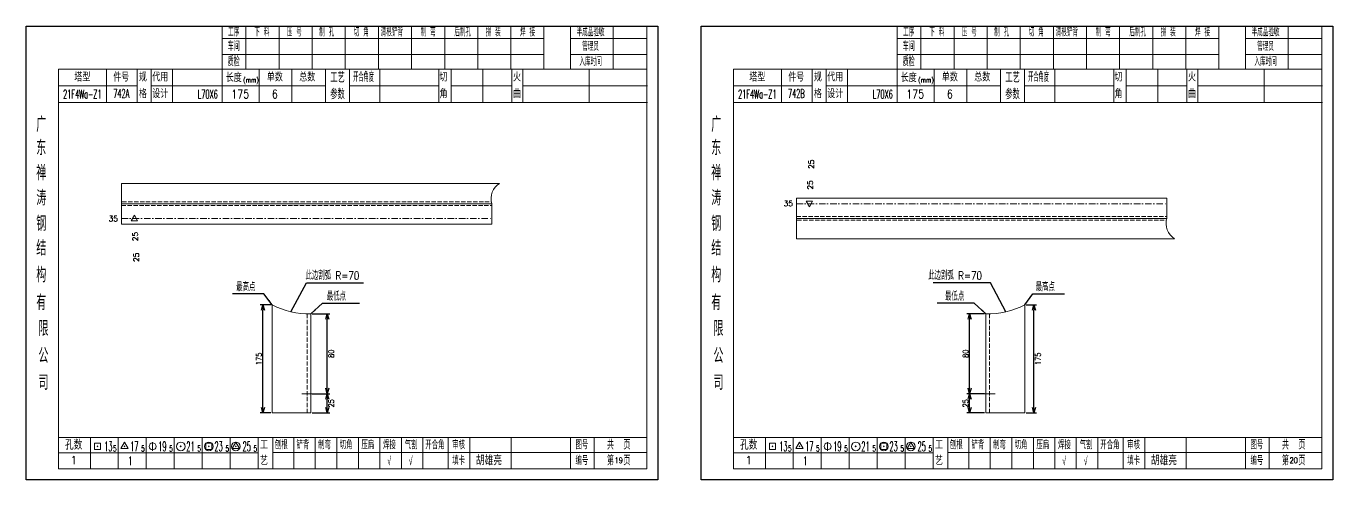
# Model space of a CAD drawing. Extents: x 1310 to 15542, y -76 to 8381.
# Drawn here: x 7135 to 7739, y 1944 to 2154 of the extents above; entities that cross this region are included whole.
import ezdxf
from ezdxf.enums import TextEntityAlignment as Align

# ---------------------------------------------------------------- set-up
doc = ezdxf.new("R2010")
doc.units = 0
doc.header["$MEASUREMENT"] = 0
doc.linetypes.add('一点画线', pattern=[5.2, 3, -1, 0.2, -1])
doc.linetypes.add('虚线', pattern=[2.75, 2, -0.75])
doc.layers.get('0').update_dxf_attribs({"linetype": 'CONTINUOUS', "lineweight": 25})
doc.layers.get('Defpoints').update_dxf_attribs({"linetype": 'CONTINUOUS'})
doc.layers.add('1', color=7, linetype='CONTINUOUS', lineweight=25)
doc.layers.add('4', color=7, linetype='CONTINUOUS', lineweight=25)
doc.styles.add('DimFont', font='simplex.shx', dxfattribs={"width": 0.8, "bigfont": 'gbhzfs.shx'})
doc.styles.get("Standard").update_dxf_attribs({"font": 'simplex.shx', "width": 0.7, "height": 3, "bigfont": 'gbhzfs.shx'})
doc.dimstyles.new('DHDxfDimStyleOpen30', dxfattribs={"dimtxt": 2.5, "dimasz": 2.5, "dimexe": 1.25, "dimexo": 0.625, "dimtad": 2, "dimtxsty": 'DimFont', "dimblk": 'OPEN30', "dimblk1": 'OPEN30', "dimblk2": 'OPEN30', "dimcen": 2.5, "dimadec": 0, "dimazin": 0, "dimtfac": 1, "dimtmove": 0, "dimatfit": 3, "dimfxl": 0, "dimarcsym": 0})

# ---------------------------------------------------------------- blocks, each defined once
blk = doc.blocks.new('_OPEN30')
at = {"color": 0, "linetype": 'ByBlock', "lineweight": -2}
for p, q in [((-1, 0.27), (0, 0)), ((0, 0), (-1, -0.27)), ((0, 0), (-1, 0))]:
    blk.add_line(p, q, dxfattribs=at)
blk = doc.blocks.new('*D362')
at = {"color": 0, "linetype": 'Continuous', "lineweight": -2}
for p, q in [((7247.91, 2024.85), (7243.03, 2024.85)), ((7244.28, 1977.32), (7244.28, 2022.35)), ((7247.91, 1974.82), (7243.03, 1974.82))]:
    blk.add_line(p, q, dxfattribs=at)
at = {"layer": 'Defpoints', "color": 0, "linetype": 'Continuous'}
for p in [(7244.28, 2024.85), (7248.53, 2024.85), (7248.53, 1974.82)]:
    blk.add_point(p, dxfattribs=at)
at = {"color": 0, "linetype": 'Continuous', "lineweight": -2, "xscale": 2.5, "yscale": 2.5, "zscale": 2.5}
for p, rotation in [((7244.28, 2024.85), 90), ((7244.28, 1974.82), 270)]:
    blk.add_blockref('_OPEN30', p, dxfattribs=dict(at, rotation=rotation))
at = {"color": 0, "linetype": 'Continuous', "insert": (7242.41, 1999.83), "char_height": 2.5, "attachment_point": 5, "rotation": 90, "style": 'DimFont'}
blk.add_mtext('175', dxfattribs=at)
blk = doc.blocks.new('*D363')
at = {"color": 0, "linetype": 'Continuous', "lineweight": -2}
for p, q in [((7267.09, 1983.71), (7275.24, 1983.71)), ((7273.99, 1977.32), (7273.99, 1981.21)), ((7267.09, 1974.82), (7275.24, 1974.82))]:
    blk.add_line(p, q, dxfattribs=at)
at = {"layer": 'Defpoints', "color": 0, "linetype": 'Continuous'}
for p in [(7266.47, 1983.71), (7273.99, 1983.71), (7266.47, 1974.82)]:
    blk.add_point(p, dxfattribs=at)
at = {"color": 0, "linetype": 'Continuous', "lineweight": -2, "xscale": 2.5, "yscale": 2.5, "zscale": 2.5}
for p, rotation in [((7273.99, 1983.71), 90), ((7273.99, 1974.82), 270)]:
    blk.add_blockref('_OPEN30', p, dxfattribs=dict(at, rotation=rotation))
at = {"color": 0, "linetype": 'Continuous', "insert": (7275.87, 1979.27), "char_height": 2.5, "attachment_point": 5, "rotation": 90, "style": 'DimFont'}
blk.add_mtext('25', dxfattribs=at)
blk = doc.blocks.new('*D364')
at = {"color": 0, "linetype": 'Continuous', "lineweight": -2}
for p, q in [((7267.09, 2020.7), (7275.24, 2020.7)), ((7273.99, 1986.21), (7273.99, 2018.2)), ((7267.09, 1983.71), (7275.24, 1983.71))]:
    blk.add_line(p, q, dxfattribs=at)
at = {"layer": 'Defpoints', "color": 0, "linetype": 'Continuous'}
for p in [(7266.47, 2020.7), (7273.99, 2020.7), (7266.47, 1983.71)]:
    blk.add_point(p, dxfattribs=at)
at = {"color": 0, "linetype": 'Continuous', "lineweight": -2, "xscale": 2.5, "yscale": 2.5, "zscale": 2.5}
for p, rotation in [((7273.99, 2020.7), 90), ((7273.99, 1983.71), 270)]:
    blk.add_blockref('_OPEN30', p, dxfattribs=dict(at, rotation=rotation))
at = {"color": 0, "linetype": 'Continuous', "insert": (7275.87, 2002.21), "char_height": 2.5, "attachment_point": 5, "rotation": 90, "style": 'DimFont'}
blk.add_mtext('80', dxfattribs=at)
blk = doc.blocks.new('*D377')
at = {"color": 0, "linetype": 'Continuous', "lineweight": -2}
for p, q in [((7597.16, 2024.85), (7602.03, 2024.85)), ((7600.78, 1977.32), (7600.78, 2022.35)), ((7597.16, 1974.82), (7602.03, 1974.82))]:
    blk.add_line(p, q, dxfattribs=at)
at = {"layer": 'Defpoints', "color": 0, "linetype": 'Continuous'}
for p in [(7596.53, 2024.85), (7600.78, 2024.85), (7596.53, 1974.82)]:
    blk.add_point(p, dxfattribs=at)
at = {"color": 0, "linetype": 'Continuous', "lineweight": -2, "xscale": 2.5, "yscale": 2.5, "zscale": 2.5}
for p, rotation in [((7600.78, 2024.85), 90), ((7600.78, 1974.82), 270)]:
    blk.add_blockref('_OPEN30', p, dxfattribs=dict(at, rotation=rotation))
at = {"color": 0, "linetype": 'Continuous', "insert": (7602.66, 1999.83), "char_height": 2.5, "attachment_point": 5, "rotation": 90, "style": 'DimFont'}
blk.add_mtext('175', dxfattribs=at)
blk = doc.blocks.new('*D378')
at = {"color": 0, "linetype": 'Continuous', "lineweight": -2}
for p, q in [((7577.97, 1983.71), (7569.82, 1983.71)), ((7571.07, 1977.32), (7571.07, 1981.21)), ((7577.97, 1974.82), (7569.82, 1974.82))]:
    blk.add_line(p, q, dxfattribs=at)
at = {"layer": 'Defpoints', "color": 0, "linetype": 'Continuous'}
for p in [(7571.07, 1983.71), (7578.6, 1983.71), (7578.6, 1974.82)]:
    blk.add_point(p, dxfattribs=at)
at = {"color": 0, "linetype": 'Continuous', "lineweight": -2, "xscale": 2.5, "yscale": 2.5, "zscale": 2.5}
for p, rotation in [((7571.07, 1983.71), 90), ((7571.07, 1974.82), 270)]:
    blk.add_blockref('_OPEN30', p, dxfattribs=dict(at, rotation=rotation))
at = {"color": 0, "linetype": 'Continuous', "insert": (7569.2, 1979.27), "char_height": 2.5, "attachment_point": 5, "rotation": 90, "style": 'DimFont'}
blk.add_mtext('25', dxfattribs=at)
blk = doc.blocks.new('*D379')
at = {"color": 0, "linetype": 'Continuous', "lineweight": -2}
for p, q in [((7577.97, 2020.7), (7569.82, 2020.7)), ((7571.07, 1986.21), (7571.07, 2018.2)), ((7577.97, 1983.71), (7569.82, 1983.71))]:
    blk.add_line(p, q, dxfattribs=at)
at = {"layer": 'Defpoints', "color": 0, "linetype": 'Continuous'}
for p in [(7571.07, 2020.7), (7578.6, 2020.7), (7578.6, 1983.71)]:
    blk.add_point(p, dxfattribs=at)
at = {"color": 0, "linetype": 'Continuous', "lineweight": -2, "xscale": 2.5, "yscale": 2.5, "zscale": 2.5}
for p, rotation in [((7571.07, 2020.7), 90), ((7571.07, 1983.71), 270)]:
    blk.add_blockref('_OPEN30', p, dxfattribs=dict(at, rotation=rotation))
at = {"color": 0, "linetype": 'Continuous', "insert": (7569.2, 2002.21), "char_height": 2.5, "attachment_point": 5, "rotation": 90, "style": 'DimFont'}
blk.add_mtext('80', dxfattribs=at)
blk = doc.blocks.new('CTJGK')
at = {"color": 6, "linetype": 'Continuous'}
for p, q in [((0, 209.97), (292.13, 209.97)), ((0, 0), (0, 209.97)), ((292.13, 209.97), (292.13, 0)), ((292.13, 0), (0, 0))]:
    blk.add_line(p, q, dxfattribs=at)

msp = doc.modelspace()

# ---------------------------------------------------------------- linework, layer by layer
at = {"color": 7, "linetype": 'Continuous', "lineweight": 18}
for p, q in [((7353.68, 2081.031), (7178.875, 2081.031)), ((7178.875, 2081.031), (7178.875, 2062.231)), ((7662.191, 2074.231), (7491.005, 2074.231)), ((7491.005, 2074.231), (7662.191, 2074.231)), ((7491.005, 2055.431), (7491.005, 2074.231)), ((7495.449, 2072.751), (7496.949, 2070.153)), ((7495.449, 2072.751), (7498.449, 2072.751)), ((7496.949, 2070.153), (7498.449, 2072.751)), ((7662.191, 2074.231), (7662.191, 2064.831)), ((7350.061, 2071.631), (7178.875, 2071.631)), ((7350.061, 2062.231), (7350.061, 2071.631)), ((7350.061, 2062.231), (7178.875, 2062.231)), ((7178.875, 2062.231), (7350.061, 2062.231)), ((7183.319, 2063.712), (7184.819, 2066.31)), ((7183.319, 2063.712), (7186.319, 2063.712)), ((7184.819, 2066.31), (7186.319, 2063.712)), ((7662.191, 2064.831), (7491.005, 2064.831)), ((7665.81, 2055.431), (7491.005, 2055.431)), ((7248.532, 2024.847), (7248.532, 1974.818)), ((7596.531, 2024.847), (7596.531, 1974.818)), ((7266.467, 2020.698), (7266.467, 1974.818)), ((7578.597, 2020.698), (7578.597, 1974.818)), ((7270.285, 1983.715), (7262.246, 1983.715)), ((7574.778, 1983.715), (7582.817, 1983.715)), ((7248.532, 1974.818), (7266.467, 1974.818)), ((7596.531, 1974.818), (7578.597, 1974.818))]:
    msp.add_line(p, q, dxfattribs=at)
at = {"color": 1, "linetype": '虚线', "lineweight": 18}
for p, q in [((7178.875, 2070.831), (7350.061, 2070.831)), ((7179.185, 2072.431), (7349.872, 2072.431)), ((7491.005, 2065.631), (7662.191, 2065.631)), ((7491.315, 2064.031), (7662.002, 2064.031)), ((7264.789, 2020.685), (7264.789, 1974.818)), ((7580.275, 2020.685), (7580.275, 1974.818))]:
    msp.add_line(p, q, dxfattribs=at)
at = {"color": 3, "linetype": '一点画线', "lineweight": 13}
for p, q in [((7491.005, 2071.631), (7662.191, 2071.631)), ((7178.875, 2064.831), (7350.061, 2064.831))]:
    msp.add_line(p, q, dxfattribs=at)
at = {"color": 0, "linetype": 'Continuous'}
for p, q in [((7257.23, 2021.607), (7264.359, 2035.047)), ((7264.359, 2035.047), (7290.809, 2035.047)), ((7580.704, 2035.047), (7554.254, 2035.047)), ((7587.833, 2021.607), (7580.704, 2035.047))]:
    msp.add_line(p, q, dxfattribs=at)
at = {"color": 7, "linetype": 'Continuous', "lineweight": 18}
for centre, radius, start, end in [((7358.059, 2073.949), 8.327, 121.726056, 196.16077), ((7670.189, 2062.514), 8.327, 163.83923, 238.273944), ((7265.342, 2056.674), 35.993, 242.158901, 271.790411), ((7579.721, 2056.674), 35.993, 268.209589, 297.841099)]:
    msp.add_arc(centre, radius, start, end, dxfattribs=at)
at = {"layer": '4', "color": 1, "linetype": 'Continuous', "lineweight": 18}
for p, q in [((7134.762, 2153.801), (7134.762, 1943.831)), ((7426.892, 2153.801), (7134.762, 2153.801)), ((7225.392, 2153.801), (7225.392, 2133.961)), ((7236.422, 2153.801), (7236.422, 2133.941)), ((7251.732, 2153.801), (7251.732, 2133.941)), ((7267.052, 2153.801), (7267.052, 2133.941)), ((7282.362, 2153.801), (7282.362, 2133.941)), ((7297.672, 2153.801), (7297.672, 2133.941)), ((7312.982, 2153.801), (7312.982, 2133.941)), ((7328.302, 2153.801), (7328.302, 2133.941)), ((7343.612, 2153.801), (7343.612, 2133.941)), ((7358.922, 2153.801), (7358.922, 2133.941)), ((7374.232, 2153.801), (7374.232, 2133.961)), ((7374.232, 2153.801), (7374.232, 2133.941)), ((7386.512, 2153.801), (7386.512, 2133.941)), ((7406.262, 2153.801), (7406.262, 2133.941)), ((7421.842, 2153.801), (7421.842, 2133.941)), ((7426.892, 2124.001), (7426.892, 2153.801)), ((7446.892, 2153.801), (7446.892, 1943.831)), ((7739.022, 2153.801), (7446.892, 2153.801)), ((7537.522, 2153.801), (7537.522, 2133.961)), ((7548.552, 2153.801), (7548.552, 2133.941)), ((7563.862, 2153.801), (7563.862, 2133.941)), ((7579.182, 2153.801), (7579.182, 2133.941)), ((7594.492, 2153.801), (7594.492, 2133.941)), ((7609.802, 2153.801), (7609.802, 2133.941)), ((7625.112, 2153.801), (7625.112, 2133.941)), ((7640.432, 2153.801), (7640.432, 2133.941)), ((7655.742, 2153.801), (7655.742, 2133.941)), ((7671.052, 2153.801), (7671.052, 2133.941)), ((7686.362, 2153.801), (7686.362, 2133.961)), ((7686.362, 2153.801), (7686.362, 2133.941)), ((7698.642, 2153.801), (7698.642, 2133.941)), ((7718.392, 2153.801), (7718.392, 2133.941)), ((7733.972, 2153.801), (7733.972, 2133.941)), ((7739.022, 2124.001), (7739.022, 2153.801)), ((7374.232, 2148.071), (7225.392, 2148.071)), ((7421.842, 2148.071), (7386.512, 2148.071)), ((7686.362, 2148.071), (7537.522, 2148.071)), ((7733.972, 2148.071), (7698.642, 2148.071)), ((7374.232, 2140.591), (7225.392, 2140.591)), ((7421.842, 2140.591), (7386.512, 2140.591)), ((7686.362, 2140.591), (7537.522, 2140.591)), ((7733.972, 2140.591), (7698.642, 2140.591)), ((7149.772, 2133.941), (7149.772, 1948.881)), ((7421.842, 2133.941), (7149.772, 2133.941)), ((7171.892, 2133.951), (7171.892, 2118.531)), ((7186.042, 2118.531), (7186.042, 2133.941)), ((7192.542, 2118.531), (7192.542, 2133.941)), ((7202.412, 2133.941), (7202.412, 2118.531)), ((7225.392, 2133.961), (7225.392, 2118.531)), ((7242.512, 2133.941), (7242.512, 2118.531)), ((7257.562, 2133.941), (7257.562, 2118.531)), ((7273.262, 2133.941), (7273.262, 2118.531)), ((7284.322, 2133.941), (7284.322, 2118.531)), ((7298.272, 2133.941), (7298.272, 2118.531)), ((7325.572, 2133.941), (7325.572, 2118.531)), ((7331.332, 2133.941), (7331.332, 2118.531)), ((7345.952, 2133.941), (7345.952, 2118.531)), ((7359.412, 2133.941), (7359.412, 2118.531)), ((7364.402, 2133.941), (7364.402, 2118.531)), ((7395.142, 2133.941), (7395.142, 2118.531)), ((7421.842, 1948.881), (7421.842, 2133.941)), ((7461.902, 2133.941), (7461.902, 1948.881)), ((7733.972, 2133.941), (7461.902, 2133.941)), ((7484.022, 2133.951), (7484.022, 2118.531)), ((7498.172, 2118.531), (7498.172, 2133.941)), ((7504.672, 2118.531), (7504.672, 2133.941)), ((7514.542, 2133.941), (7514.542, 2118.531)), ((7537.522, 2133.961), (7537.522, 2118.531)), ((7554.642, 2133.941), (7554.642, 2118.531)), ((7569.692, 2133.941), (7569.692, 2118.531)), ((7585.392, 2133.941), (7585.392, 2118.531)), ((7596.452, 2133.941), (7596.452, 2118.531)), ((7610.402, 2133.941), (7610.402, 2118.531)), ((7637.702, 2133.941), (7637.702, 2118.531)), ((7643.462, 2133.941), (7643.462, 2118.531)), ((7658.082, 2133.941), (7658.082, 2118.531)), ((7671.542, 2133.941), (7671.542, 2118.531)), ((7676.532, 2133.941), (7676.532, 2118.531)), ((7707.272, 2133.941), (7707.272, 2118.531)), ((7733.972, 1948.881), (7733.972, 2133.941)), ((7186.042, 2126.181), (7149.772, 2126.181)), ((7273.262, 2126.231), (7192.542, 2126.231)), ((7284.322, 2126.231), (7325.572, 2126.231)), ((7331.332, 2126.231), (7359.412, 2126.231)), ((7364.402, 2126.231), (7422.022, 2126.231)), ((7426.892, 1943.831), (7426.892, 2124.001)), ((7498.172, 2126.181), (7461.902, 2126.181)), ((7585.392, 2126.231), (7504.672, 2126.231)), ((7596.452, 2126.231), (7637.702, 2126.231)), ((7643.462, 2126.231), (7671.542, 2126.231)), ((7676.532, 2126.231), (7734.152, 2126.231)), ((7739.022, 1943.831), (7739.022, 2124.001)), ((7422.022, 2118.531), (7149.772, 2118.531)), ((7734.152, 2118.531), (7461.902, 2118.531)), ((7149.772, 1963.411), (7421.842, 1963.411)), ((7164.462, 1963.411), (7164.462, 1948.881)), ((7177.392, 1948.881), (7177.392, 1963.411)), ((7190.322, 1963.411), (7190.322, 1948.881)), ((7203.242, 1948.881), (7203.242, 1963.411)), ((7216.172, 1963.411), (7216.172, 1948.881)), ((7229.102, 1948.881), (7229.102, 1963.411)), ((7242.022, 1948.881), (7242.022, 1963.411)), ((7248.892, 1948.881), (7248.892, 1963.411)), ((7258.552, 1948.881), (7258.552, 1963.411)), ((7268.492, 1948.881), (7268.492, 1963.411)), ((7278.432, 1948.881), (7278.432, 1963.411)), ((7288.382, 1948.881), (7288.382, 1963.411)), ((7298.322, 1948.881), (7298.322, 1963.411)), ((7308.262, 1948.881), (7308.262, 1963.411)), ((7318.212, 1948.881), (7318.212, 1963.411)), ((7329.852, 1948.881), (7329.852, 1963.411)), ((7340.002, 1948.881), (7340.002, 1963.411)), ((7359.062, 1948.881), (7359.062, 1963.411)), ((7386.442, 1948.881), (7386.442, 1963.411)), ((7397.402, 1948.881), (7397.402, 1963.411)), ((7461.902, 1963.411), (7733.972, 1963.411)), ((7476.592, 1963.411), (7476.592, 1948.881)), ((7489.522, 1948.881), (7489.522, 1963.411)), ((7502.452, 1963.411), (7502.452, 1948.881)), ((7515.372, 1948.881), (7515.372, 1963.411)), ((7528.302, 1963.411), (7528.302, 1948.881)), ((7541.232, 1948.881), (7541.232, 1963.411)), ((7554.152, 1948.881), (7554.152, 1963.411)), ((7561.022, 1948.881), (7561.022, 1963.411)), ((7570.682, 1948.881), (7570.682, 1963.411)), ((7580.622, 1948.881), (7580.622, 1963.411)), ((7590.562, 1948.881), (7590.562, 1963.411)), ((7600.512, 1948.881), (7600.512, 1963.411)), ((7610.452, 1948.881), (7610.452, 1963.411)), ((7620.392, 1948.881), (7620.392, 1963.411)), ((7630.342, 1948.881), (7630.342, 1963.411)), ((7641.982, 1948.881), (7641.982, 1963.411)), ((7652.132, 1948.881), (7652.132, 1963.411)), ((7671.192, 1948.881), (7671.192, 1963.411)), ((7698.572, 1948.881), (7698.572, 1963.411)), ((7709.532, 1948.881), (7709.532, 1963.411)), ((7242.022, 1956.281), (7149.772, 1956.281)), ((7248.852, 1956.441), (7421.842, 1956.441)), ((7554.152, 1956.281), (7461.902, 1956.281)), ((7560.982, 1956.441), (7733.972, 1956.441)), ((7149.772, 1948.881), (7421.842, 1948.881)), ((7461.902, 1948.881), (7733.972, 1948.881)), ((7134.762, 1943.831), (7426.892, 1943.831)), ((7446.892, 1943.831), (7739.022, 1943.831))]:
    msp.add_line(p, q, dxfattribs=at)
at = {"layer": '4', "color": 7, "linetype": 'Continuous', "lineweight": 13}
for p, q in [((7166.348, 1957.917), (7166.348, 1960.745)), ((7166.348, 1960.745), (7169.176, 1960.745)), ((7169.176, 1957.917), (7166.348, 1957.917)), ((7167.562, 1959.131), (7167.962, 1959.531)), ((7167.962, 1959.131), (7167.562, 1959.531)), ((7169.176, 1960.745), (7169.176, 1957.917)), ((7180.262, 1961.331), (7178.53, 1958.331)), ((7178.53, 1958.331), (7181.994, 1958.331)), ((7180.062, 1959.131), (7180.462, 1959.531)), ((7180.462, 1959.131), (7180.062, 1959.531)), ((7181.994, 1958.331), (7180.262, 1961.331)), ((7193.262, 1961.331), (7193.262, 1957.331)), ((7206.062, 1959.131), (7206.462, 1959.531)), ((7206.462, 1959.131), (7206.062, 1959.531)), ((7217.848, 1957.917), (7217.848, 1960.745)), ((7217.848, 1960.745), (7220.676, 1960.745)), ((7220.676, 1957.917), (7217.848, 1957.917)), ((7219.062, 1959.131), (7219.462, 1959.531)), ((7219.462, 1959.131), (7219.062, 1959.531)), ((7220.676, 1960.745), (7220.676, 1957.917)), ((7231.762, 1961.331), (7230.03, 1958.331)), ((7230.03, 1958.331), (7233.494, 1958.331)), ((7231.562, 1959.131), (7231.962, 1959.531)), ((7231.962, 1959.131), (7231.562, 1959.531)), ((7233.494, 1958.331), (7231.762, 1961.331)), ((7478.478, 1957.917), (7478.478, 1960.745)), ((7478.478, 1960.745), (7481.306, 1960.745)), ((7481.306, 1957.917), (7478.478, 1957.917)), ((7479.692, 1959.131), (7480.092, 1959.531)), ((7480.092, 1959.131), (7479.692, 1959.531)), ((7481.306, 1960.745), (7481.306, 1957.917)), ((7492.392, 1961.331), (7490.66, 1958.331)), ((7490.66, 1958.331), (7494.124, 1958.331)), ((7492.192, 1959.131), (7492.592, 1959.531)), ((7492.592, 1959.131), (7492.192, 1959.531)), ((7494.124, 1958.331), (7492.392, 1961.331)), ((7505.392, 1961.331), (7505.392, 1957.331)), ((7518.192, 1959.131), (7518.592, 1959.531)), ((7518.592, 1959.131), (7518.192, 1959.531)), ((7529.978, 1957.917), (7529.978, 1960.745)), ((7529.978, 1960.745), (7532.806, 1960.745)), ((7532.806, 1957.917), (7529.978, 1957.917)), ((7531.192, 1959.131), (7531.592, 1959.531)), ((7531.592, 1959.131), (7531.192, 1959.531)), ((7532.806, 1960.745), (7532.806, 1957.917)), ((7543.892, 1961.331), (7542.16, 1958.331)), ((7542.16, 1958.331), (7545.624, 1958.331)), ((7543.692, 1959.131), (7544.092, 1959.531)), ((7544.092, 1959.131), (7543.692, 1959.531)), ((7545.624, 1958.331), (7543.892, 1961.331))]:
    msp.add_line(p, q, dxfattribs=at)
for centre, radius in [((7193.262, 1959.331), 1.6), ((7206.262, 1959.331), 2), ((7219.262, 1959.331), 2), ((7231.762, 1959.331), 2), ((7505.392, 1959.331), 1.6), ((7518.392, 1959.331), 2), ((7531.392, 1959.331), 2), ((7543.892, 1959.331), 2)]:
    msp.add_circle(centre, radius, dxfattribs=at)

# ---------------------------------------------------------------- block references
at = {"color": 0, "linetype": 'Continuous'}
for p in [(7134.762, 1943.831), (7446.892, 1943.831)]:
    msp.add_blockref('CTJGK', p, dxfattribs=at)

# ---------------------------------------------------------------- texts
at = {"color": 7, "linetype": 'Continuous', "lineweight": 13}
for p in [(7489.345, 2071.756), (7177.215, 2064.707)]:
    msp.add_text('35', height=2.5, dxfattribs=at).set_placement(p, align=Align.MIDDLE_RIGHT)
at = {"layer": '1', "color": 7, "linetype": 'Continuous', "lineweight": 13}
for p in [(7499.083, 2087.735), (7498.585, 2078.148), (7186.455, 2054.267), (7186.953, 2044.68)]:
    msp.add_text('25', height=2.5, rotation=90, dxfattribs=at).set_placement(p)
at = {"layer": '4', "color": 1, "linetype": 'Continuous', "lineweight": 25}
for s, height, width, p in [('工序', 3.7, 0.7, (7230.762, 2150.931)), ('下 料', 3.7, 0.7, (7243.762, 2150.931)), ('压 号', 3.7, 0.7, (7258.762, 2150.931)), ('制 孔', 3.7, 0.7, (7273.762, 2150.931)), ('切 角', 3.7, 0.7, (7289.762, 2150.931)), ('清根铲背 ', 3.7, 0.7, (7304.762, 2150.931)), (' 制 弯', 3.7, 0.7, (7319.762, 2150.931)), (' 后制孔', 3.7, 0.7, (7335.762, 2150.931)), ('拼 装', 3.7, 0.7, (7350.762, 2150.931)), (' 焊 接', 3.7, 0.7, (7365.762, 2150.931)), ('半成品验收', 3.7, 0.7, (7395.762, 2150.931)), ('工序', 3.7, 0.7, (7542.892, 2150.931)), ('下 料', 3.7, 0.7, (7555.892, 2150.931)), ('压 号', 3.7, 0.7, (7570.892, 2150.931)), ('制 孔', 3.7, 0.7, (7585.892, 2150.931)), ('切 角', 3.7, 0.7, (7601.892, 2150.931)), ('清根铲背 ', 3.7, 0.7, (7616.892, 2150.931)), (' 制 弯', 3.7, 0.7, (7631.892, 2150.931)), (' 后制孔', 3.7, 0.7, (7647.892, 2150.931)), ('拼 装', 3.7, 0.7, (7662.892, 2150.931)), (' 焊 接', 3.7, 0.7, (7677.892, 2150.931)), ('半成品验收', 3.7, 0.7, (7707.892, 2150.931)), ('车间', 4, 0.7, (7230.762, 2144.331)), ('管理员', 3.7, 0.7, (7395.762, 2144.331)), ('车间', 4, 0.7, (7542.892, 2144.331)), ('管理员', 3.7, 0.7, (7707.892, 2144.331)), ('质检', 4, 0.7, (7230.762, 2137.271)), ('入库时间', 3.7, 0.7, (7395.762, 2137.271)), ('质检', 4, 0.7, (7542.892, 2137.271)), ('入库时间', 3.7, 0.7, (7707.892, 2137.271)), ('(mm)', 2.24, 0.7, (7238.762, 2128.831)), ('工艺', 4.8, 0.7, (7278.762, 2130.091)), ('开合角度', 4, 0.6, (7290.762, 2130.091)), ('(mm)', 2.24, 0.7, (7550.892, 2128.831)), ('工艺', 4.8, 0.7, (7590.892, 2130.091)), ('开合角度', 4, 0.6, (7602.892, 2130.091)), ('21F4Wa-Z1', 4, 0.5, (7160.762, 2122.351)), ('742A', 4, 0.5, (7178.762, 2122.601)), ('L70X6', 4, 0.5, (7218.762, 2122.331)), ('175', 4, 0.8, (7233.762, 2122.381)), ('6', 4, 0.8, (7249.762, 2122.381)), ('参数', 4.8, 0.7, (7278.762, 2122.381)), ('21F4Wa-Z1', 4, 0.5, (7472.892, 2122.351)), ('742B', 4, 0.5, (7490.892, 2122.601)), ('L70X6', 4, 0.5, (7530.892, 2122.331)), ('175', 4, 0.8, (7545.892, 2122.381)), ('6', 4, 0.8, (7561.892, 2122.381)), ('参数', 4.8, 0.7, (7590.892, 2122.381)), ('广', 6.96, 0.7, (7141.762, 2108.301)), ('广', 6.96, 0.7, (7453.892, 2108.301)), ('东', 6.96, 0.7, (7141.762, 2097.511)), ('东', 6.96, 0.7, (7453.892, 2097.511)), ('禅', 6.96, 0.7, (7141.762, 2085.921)), ('禅', 6.96, 0.7, (7453.892, 2085.921)), ('涛', 6.96, 0.7, (7141.762, 2074.321)), ('涛', 6.96, 0.7, (7453.892, 2074.321)), ('钢', 6.96, 0.7, (7141.762, 2062.431)), ('钢', 6.96, 0.7, (7453.892, 2062.431)), ('结', 6.96, 0.7, (7141.762, 2051.121)), ('结', 6.96, 0.7, (7453.892, 2051.121)), ('构', 6.96, 0.7, (7141.762, 2038.741)), ('构', 6.96, 0.7, (7453.892, 2038.741)), ('有', 6.96, 0.7, (7141.762, 2025.931)), ('有', 6.96, 0.7, (7453.892, 2025.931)), ('限', 6.96, 0.7, (7142.762, 2013.931)), ('限', 6.96, 0.7, (7454.892, 2013.931)), ('公', 6.96, 0.7, (7142.762, 2001.391)), ('公', 6.96, 0.7, (7454.892, 2001.391)), ('司', 6.96, 0.7, (7142.762, 1988.911)), ('司', 6.96, 0.7, (7454.892, 1988.911)), ('13', 4.47, 0.5, (7172.762, 1959.331)), ('5', 2.68, 0.6, (7175.762, 1958.331)), ('17', 4.47, 0.5, (7184.762, 1959.331)), ('5', 2.68, 0.6, (7188.762, 1958.331)), ('19', 4.47, 0.5, (7197.762, 1959.331)), ('5', 2.68, 0.6, (7201.762, 1958.331)), ('21', 4.47, 0.5, (7210.762, 1959.331)), ('5', 2.68, 0.6, (7214.762, 1958.331)), ('23', 4.47, 0.5, (7223.762, 1959.331)), ('5', 2.68, 0.6, (7227.762, 1958.331)), ('25', 4.47, 0.5, (7236.762, 1959.331)), ('5', 2.68, 0.6, (7240.762, 1958.331)), ('刨根', 3.7, 0.8, (7252.762, 1959.931)), ('铲背', 3.7, 0.8, (7262.762, 1959.931)), ('制弯', 3.7, 0.8, (7272.762, 1959.931)), ('切角', 3.7, 0.8, (7282.762, 1959.931)), ('压扁', 3.7, 0.8, (7292.762, 1959.931)), ('焊接', 3.7, 0.8, (7302.762, 1959.931)), ('气割', 3.7, 0.8, (7312.762, 1959.931)), ('开合角', 3.7, 0.8, (7323.762, 1959.931)), ('审核', 3.7, 0.8, (7334.762, 1959.931)), ('图号', 3.7, 0.8, (7391.762, 1959.931)), ('共  页', 4, 0.8, (7408.762, 1959.931)), ('13', 4.47, 0.5, (7484.892, 1959.331)), ('5', 2.68, 0.6, (7487.892, 1958.331)), ('17', 4.47, 0.5, (7496.892, 1959.331)), ('5', 2.68, 0.6, (7500.892, 1958.331)), ('19', 4.47, 0.5, (7509.892, 1959.331)), ('5', 2.68, 0.6, (7513.892, 1958.331)), ('21', 4.47, 0.5, (7522.892, 1959.331)), ('5', 2.68, 0.6, (7526.892, 1958.331)), ('23', 4.47, 0.5, (7535.892, 1959.331)), ('5', 2.68, 0.6, (7539.892, 1958.331)), ('25', 4.47, 0.5, (7548.892, 1959.331)), ('5', 2.68, 0.6, (7552.892, 1958.331)), ('刨根', 3.7, 0.8, (7564.892, 1959.931)), ('铲背', 3.7, 0.8, (7574.892, 1959.931)), ('制弯', 3.7, 0.8, (7584.892, 1959.931)), ('切角', 3.7, 0.8, (7594.892, 1959.931)), ('压扁', 3.7, 0.8, (7604.892, 1959.931)), ('焊接', 3.7, 0.8, (7614.892, 1959.931)), ('气割', 3.7, 0.8, (7624.892, 1959.931)), ('开合角', 3.7, 0.8, (7635.892, 1959.931)), ('审核', 3.7, 0.8, (7646.892, 1959.931)), ('图号', 3.7, 0.8, (7703.892, 1959.931)), ('共  页', 4, 0.8, (7720.892, 1959.931)), ('1', 4, 0.5, (7182.912, 1952.581)), ('√', 4, 0.6, (7302.652, 1952.661)), ('√', 4, 0.6, (7312.592, 1952.661)), ('填卡', 3.7, 0.8, (7334.762, 1952.661)), ('编号', 3.7, 0.8, (7391.762, 1952.661)), ('第  页', 4, 0.8, (7408.762, 1952.661)), ('1', 4, 0.5, (7495.042, 1952.581)), ('√', 4, 0.6, (7614.782, 1952.661)), ('√', 4, 0.6, (7624.722, 1952.661)), ('填卡', 3.7, 0.8, (7646.892, 1952.661)), ('编号', 3.7, 0.8, (7703.892, 1952.661)), ('第  页', 4, 0.8, (7720.892, 1952.661))]:
    msp.add_text(s, height=height, dxfattribs=dict(at, width=width)).set_placement(p, align=Align.MIDDLE_CENTER)
for s, height, p in [('塔型', 3.7, (7160.762, 2130.061)), ('件号', 3.7, (7178.762, 2130.061)), ('规', 3.7, (7188.762, 2130.091)), ('代用', 3.7, (7196.762, 2130.091)), ('长度', 3.7, (7230.762, 2129.831)), ('单数', 3.7, (7249.762, 2130.091)), ('总数', 3.7, (7264.762, 2130.091)), ('切', 3.7, (7327.762, 2130.091)), ('火', 3.7, (7361.762, 2130.091)), ('塔型', 3.7, (7472.892, 2130.061)), ('件号', 3.7, (7490.892, 2130.061)), ('规', 3.7, (7500.892, 2130.091)), ('代用', 3.7, (7508.892, 2130.091)), ('长度', 3.7, (7542.892, 2129.831)), ('单数', 3.7, (7561.892, 2130.091)), ('总数', 3.7, (7576.892, 2130.091)), ('切', 3.7, (7639.892, 2130.091)), ('火', 3.7, (7673.892, 2130.091)), ('格', 3.7, (7188.762, 2122.381)), ('设计', 3.7, (7196.762, 2122.381)), ('角', 3.7, (7327.762, 2122.381)), ('曲', 3.7, (7361.762, 2122.381)), ('格', 3.7, (7500.892, 2122.381)), ('设计', 3.7, (7508.892, 2122.381)), ('角', 3.7, (7639.892, 2122.381)), ('曲', 3.7, (7673.892, 2122.381)), ('孔数', 4, (7156.762, 1959.851)), ('工', 3.7, (7244.762, 1959.931)), ('孔数', 4, (7468.892, 1959.851)), ('工', 3.7, (7556.892, 1959.931)), ('1', 3.7, (7156.762, 1953.021)), ('艺', 3.7, (7244.762, 1952.581)), ('胡雄亮', 4, (7348.762, 1952.661)), ('1', 3.7, (7468.892, 1953.021)), ('艺', 3.7, (7556.892, 1952.581)), ('胡雄亮', 4, (7660.892, 1952.661))]:
    msp.add_text(s, height=height, dxfattribs=at).set_placement(p, align=Align.MIDDLE_CENTER)
at = {"layer": '4', "color": 1, "linetype": 'Continuous', "lineweight": 25, "width": 0.8}
for s, p in [('此边割弧 R=70', (7263.948, 2036.508)), ('此边割弧 R=70', (7551.876, 2036.508)), ('最高点', (7231.892, 2031.185)), ('最低点', (7273.795, 2026.817)), ('最低点', (7559.678, 2026.817)), ('最高点', (7601.581, 2031.185))]:
    msp.add_text(s, height=3.7, dxfattribs=at).set_placement(p)
at = {"layer": '4', "color": 6, "linetype": 'Continuous', "lineweight": 25, "width": 0.8}
for s, p in [('19', (7408.787, 1952.889)), ('20', (7720.917, 1952.889))]:
    msp.add_text(s, height=2.5, dxfattribs=at).set_placement(p, align=Align.MIDDLE_CENTER)

# ---------------------------------------------------------------- dimensions: what is measured, and where the dimension line sits
at = {"color": 0, "linetype": 'Continuous'}
for base, p1, p2, text, picture, middle in [((7244.283, 2024.847), (7248.532, 1974.818), (7248.532, 2024.847), '175', '*D362', (7242.408, 1999.832)), ((7600.78, 2024.847), (7596.531, 1974.818), (7596.531, 2024.847), '175', '*D377', (7602.655, 1999.832)), ((7273.99, 2020.698), (7266.467, 1983.715), (7266.467, 2020.698), '80', '*D364', (7275.865, 2002.206)), ((7571.073, 2020.698), (7578.597, 1983.715), (7578.597, 2020.698), '80', '*D379', (7569.198, 2002.206)), ((7273.99, 1983.715), (7266.467, 1974.818), (7266.467, 1983.715), '25', '*D363', (7275.865, 1979.266)), ((7571.073, 1983.715), (7578.597, 1974.818), (7578.597, 1983.715), '25', '*D378', (7569.198, 1979.266))]:
    dim = msp.add_linear_dim(base=base, p1=p1, p2=p2, angle=90, text=text, dimstyle='DHDxfDimStyleOpen30', dxfattribs=at)
    dim.commit()
    dim.dimension.update_dxf_attribs({"geometry": picture, "text_midpoint": middle})

# ---------------------------------------------------------------- leaders
for points in [[(7248.532, 2024.847), (7244.711, 2029.987), (7230.117, 2029.987)], [(7266.467, 2020.698), (7271.87, 2025.549), (7288.97, 2025.549)], [(7578.597, 2020.698), (7573.193, 2025.549), (7556.094, 2025.549)], [(7596.531, 2024.847), (7600.352, 2029.987), (7614.947, 2029.987)]]:
    msp.add_leader(points, dimstyle='DHDxfDimStyleOpen30', override={"dimgap": 0.625, "dimtad": 0}, dxfattribs=at)

doc.saveas('drawing.dxf')
